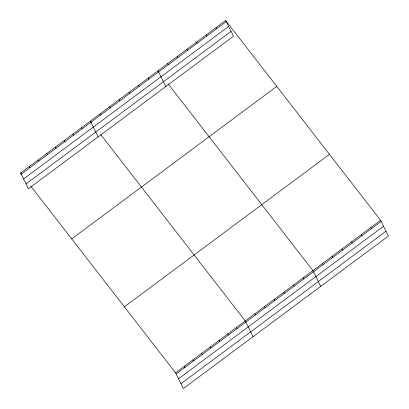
<?xml version="1.0" encoding="UTF-8"?>
<svg xmlns="http://www.w3.org/2000/svg" width="409" height="409" viewBox="0 0 409 409"><rect width="100%" height="100%" fill="white"/><g stroke="black" fill="none" stroke-linecap="round" stroke-linejoin="round"><path stroke-width="0.61" d="M225.661 20.45L233.483 36.217L28.425 188.738L20.603 172.976L225.661 20.45L380.575 220.262L388.397 236.024L183.339 388.55L175.517 372.783L30.752 186.064M21.186 174.147L226.243 21.626M23.574 178.963L228.631 26.442M26.038 183.922L231.095 31.401M71.723 238.912L276.781 86.386M124.392 306.847L329.45 154.326M175.517 372.783L380.575 220.262M176.1 373.959L381.157 221.438M178.488 378.775L383.545 226.254M180.952 383.734L386.009 231.213M158.743 71.754L157.992 70.783L165.814 86.55M168.14 83.876L312.905 270.594L320.728 286.361M91.447 122.572L90.323 121.115L98.145 136.882M100.844 134.689L245.236 320.927L253.059 336.694M20.603 172.976L21.355 173.943M370.907 227.45L371.49 228.626M361.239 234.643L361.822 235.819M351.571 241.831L352.154 243.007M341.904 249.025L342.486 250.201M332.236 256.213L332.824 257.389M215.993 27.638L216.576 28.814M322.573 263.406L323.156 264.577M206.325 34.831L206.908 36.007M196.657 42.02L197.24 43.196M303.238 277.783L303.821 278.958M186.99 49.213L187.573 50.389M293.57 284.976L294.153 286.152M177.322 56.401L177.905 57.577M283.902 292.164L284.485 293.34M167.654 63.594L168.242 64.77M274.234 299.357L274.817 300.533M264.572 306.546L265.155 307.721M148.324 77.976L148.907 79.147M254.904 313.739L255.487 314.915M138.656 85.164L139.239 86.34M128.988 92.352L129.571 93.528M236.52 327.41L237.102 328.585M119.321 99.545L119.903 100.721M227.808 333.892L228.391 335.068M109.653 106.734L110.236 107.91M219.091 340.375L219.674 341.551M99.985 113.927L100.573 115.103M210.374 346.858L210.957 348.033M201.663 353.34L202.245 354.516M81.606 127.598L82.189 128.774M192.946 359.823L193.529 360.999M72.889 134.08L73.472 135.256M184.229 366.306L184.812 367.476M64.177 140.563L64.76 141.739M55.46 147.046L56.043 148.222M46.744 153.528L47.332 154.704M38.032 160.011L38.615 161.187M29.315 166.494L29.898 167.67"/></g></svg>
